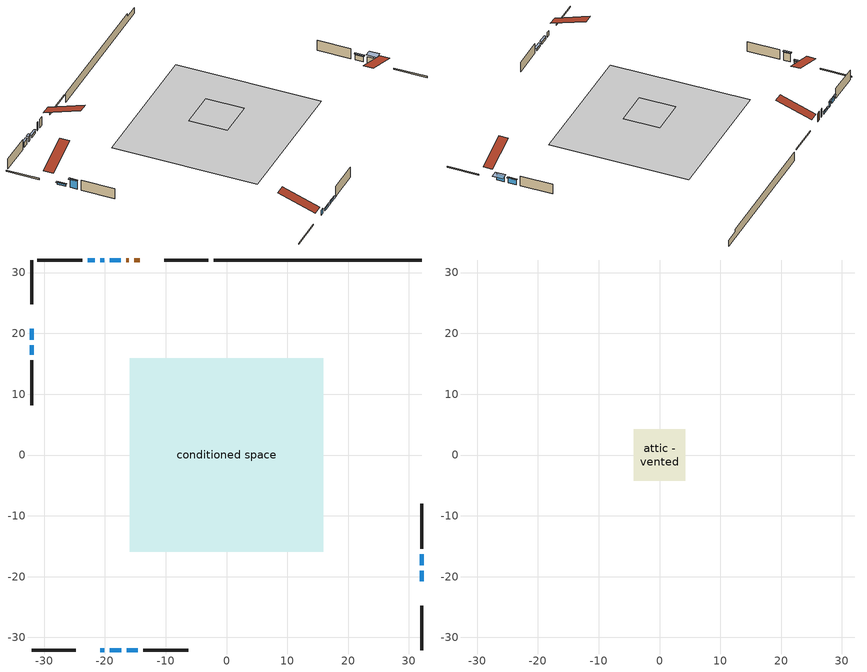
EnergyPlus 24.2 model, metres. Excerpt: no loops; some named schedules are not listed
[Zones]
conditioned space
 floor outside (Floor1 construction): -0.86,-0.86 -0.86,0.86 0.86,0.86 0.86,-0.86 z0.61
 floor adiabatic (AdiabaticFloorConstruction): -15.93,-15.93 -15.93,15.93 15.93,15.93 15.93,-15.93 z0.61
 floor foundation (Slab1 construction): -5.66,-2.87 -5.66,2.87 5.66,2.87 5.66,-2.87 z-1.52
 wall outside (RimJoist1 construction): -3.01,32.06 -10.26,32.06 / -32.06,-32.06 -24.81,-32.06 / -32.06,32.06 -32.06,24.81 / 32.06,-32.06 32.06,-24.81 z0.61:0.91
 wall outside (AdiabaticWallConstruction 1): -14.27,32.06 -15.18,32.06 / -16.11,32.06 -16.45,32.06 z0.61:2.64
 wall outside (AdiabaticWallConstruction): -20.8,-32.06 -20.1,-32.06 / 32.06,-18.09 32.06,-16.31 / -20.14,32.06 -20.75,32.06 z0.61:1.83; -32.06,20.8 -32.06,18.97 / -19.17,-32.06 -17.34,-32.06 / -17.38,32.06 -19.21,32.06 / -16.41,-32.06 -14.58,-32.06 z0.61:1.07; -32.06,18.04 -32.06,16.51 z0.61:2.64; 32.06,-20.8 32.06,-19.02 z0.61:2.13; -21.68,32.06 -22.82,32.06 z0.61:1.84
 wall outside (Wall1 construction): -23.75,32.06 -31.13,32.06 / -13.65,-32.06 -6.27,-32.06 / -32.06,15.58 -32.06,8.2 / 32.06,-15.38 32.06,-8 z0.61:3.05
 wall foundation (FoundationWall1 construction): -2.08,32.06,-1.52 -2.08,32.06,0.61 28.65,32.06,0.61 28.65,32.06,-0.12 32.06,32.06,-0.12 32.06,32.06,-1.52
 window (WindowConstruction 6): -20.8,-32.06 -20.1,-32.06 z0.61:1.83
 window (WindowConstruction 7): -32.06,20.8 -32.06,18.97 z0.61:1.07
 window (WindowConstruction 8): -19.17,-32.06 -17.34,-32.06 z0.61:1.07
 window (WindowConstruction 9): -17.38,32.06 -19.21,32.06 z0.61:1.07
 window (WindowConstruction): -32.06,18.04 -32.06,16.51 z0.61:2.64
 window (WindowConstruction 1): 32.06,-20.8 32.06,-19.02 z0.61:2.13
 window (WindowConstruction 2): 32.06,-18.09 32.06,-16.31 z0.61:1.83
 window (WindowConstruction 3): -16.41,-32.06 -14.58,-32.06 z0.61:1.07
 window (WindowConstruction 4): -20.14,32.06 -20.75,32.06 z0.61:1.83
 window (WindowConstruction 5): -21.68,32.06 -22.82,32.06 z0.61:1.84
 door (Door): -14.27,32.06 -15.18,32.06 z0.61:2.64
 door (Door 1): -16.11,32.06 -16.45,32.06 z0.61:2.64
 ceiling adiabatic (AdiabaticFloorConstruction): 15.93,-15.93 15.93,15.93 -15.93,15.93 -15.93,-15.93 z0.61
attic - vented
 floor to conditioned space (Floor2 construction Reversed): -4.19,-4.19 -4.19,4.19 4.19,4.19 4.19,-4.19 z3.05
 roof outside (Roof1 construction): -13.34,32.06,3.05 -13.34,23.89,5.77 -11.19,23.89,5.77 -11.19,32.06,3.05; -21.72,-32.06,3.05 -21.72,-23.89,5.77 -23.88,-23.89,5.77 -23.88,-32.06,3.05; -32.06,21.72,3.05 -23.89,21.72,5.77 -23.89,23.88,5.77 -32.06,23.88,3.05; 32.06,-21.72,3.05 23.89,-21.72,5.77 23.89,-23.88,5.77 32.06,-23.88,3.05
shading: -32.06,18.77 -32.06,21 -32.47,21 -32.47,18.77 z1.27; -17.14,-32.06 -19.37,-32.06 -19.37,-32.47 -17.14,-32.47 z1.27; -19.41,32.06 -17.18,32.06 -17.18,32.47 -19.41,32.47 z1.27; -32.06,16.31 -32.06,18.24 -32.47,18.24 -32.47,16.31 z2.84; 32.06,-18.72 32.06,-21.09 33.58,-21.09 33.58,-18.72 z2.43; 32.06,-16.11 32.06,-18.29 32.47,-18.29 32.47,-16.11 z2.03; -14.38,-32.06 -16.61,-32.06 -16.61,-32.47 -14.38,-32.47 z1.27; -20.95,32.06 -19.94,32.06 -19.94,32.47 -20.95,32.47 z2.03; -23.02,32.06 -21.48,32.06 -21.48,32.47 -23.02,32.47 z2.04
[Building]
Building 1: Terrain=Suburbs
[Site:Location]
London AP_ON: Latitude {deg}=43.03; Longitude {deg}=-81.15; Time Zone {hr}=-5; Elevation {m}=278; Keep Site Location Information=Yes
[Site:GroundTemperature:Shallow]
3.98693, 1.93205, 1.76749, 2.74264, 6.6573, 10.5537, 13.9317, 16.0716, 16.2534, 14.513, 11.2211, 7.44421
[Site:WaterMainsTemperature]
Calculation Method=Schedule; Temperature Schedule=mains temperature schedule
[Material] Roughness=Rough; Thermal Absorptance=0.9
Name | Thickness {m} | Conductivity {W/m-K} | Density {kg/m3} | Specific Heat {J/kg-K} | Solar Absorptance | Visible Absorptance
asphalt or fiberglass shingles | 0.00635 | 0.162714 | 1121.4 | 1465.45 | 0.4 | 0.4
ceiling loosefill ins | 0.0846667 | 0.0480833 | 16.02 | 1046.75 | 0.7 | 0.7
ceiling stud and cavity | 0.1397 | 0.0882505 | 65.682 | 1177.47 | 0.7 | 0.7
concrete 4.0 in. | 0.1016 | 1.803125 | 2242.8 | 837.4 | 0.7 | 0.7
concrete 8.0 in. | 0.2032 | 1.803125 | 2242.8 | 837.4 | 0.7 | 0.7
door material | 0.04445 | 0.053851 | 512.64 | 1214.23 | 0.7 | 0.7
door material 1 | 0.04445 | 0.327969 | 512.64 | 1214.23 | 0.7 | 0.7
exterior vertical ins | 0.0454343 | 0.029427 | 32.04 | 1214.23 | 0.7 | 0.7
floor covering | 0.0127 | 0.0433444 | 54.468 | 1339.84 | 0.6 | 0.6
floor rigid ins; rim joist rigid ins | 0.051816 | 0.029427 | 32.04 | 1214.23 | 0.7 | 0.7
floor rigid ins 1; wall rigid ins | 0.512978 | 0.029427 | 32.04 | 1214.23 | 0.7 | 0.7
floor stud and cavity | 0.1397 | 0.0831458 | 92.3553 | 1139.71 | 0.7 | 0.7
floor stud and cavity 1 | 0.1397 | 1.75129 | 37.0049 | 1207.88 | 0.7 | 0.7
furniture material conditioned space 1 | 0.1524 | 0.115458 | 640.8 | 1214.23 | 0.6 | 0.6
gypsum board | 0.0127 | 0.160291 | 801 | 837.4 | 0.6 | 0.6
gypsum board 1 | 0.0127 | 0.160291 | 801 | 837.4 | 0.7 | 0.7
osb sheathing 0.5 in. | 0.0127 | 0.115458 | 512.64 | 1214.23 | 0.7 | 0.7
osb sheathing 0.75 in. | 0.01905 | 0.115458 | 512.64 | 1214.23 | 0.7 | 0.7
osb sheathing 2.0 in. | 0.0508 | 0.115458 | 512.64 | 1214.23 | 0.7 | 0.7
rim joist stud and cavity | 0.0508 | 0.0414166 | 125.044 | 1163.47 | 0.6 | 0.6
wall stud and cavity | 0.1397 | 0.0938917 | 139.0536 | 1170.24 | 0.7 | 0.7
wall stud and cavity 1 | 0.0889 | 0.380278 | 52.3479 | 1209.89 | 0.7 | 0.7
wall stud and cavity 2 | 0.0889 | 0.391764 | 83.0341 | 1211.67 | 0.7 | 0.7
wood siding | 0.0254 | 0.102417 | 544.68 | 1172.36 | 0.4 | 0.4
wood siding 1; wood siding 2; wood siding 3 | 0.0254 | 0.102417 | 544.68 | 1172.36 | 0.7 | 0.7
[WindowMaterial:SimpleGlazingSystem]
Name | U-Factor {W/m2-K} | Solar Heat Gain Coefficient
WindowMaterial | 4.32891 | 0.68
WindowMaterial 1 | 2.907136 | 0.64
WindowMaterial 2 | 2.918492 | 0.63
WindowMaterial 3 | 3.02467 | 0.46
WindowMaterial 4 | 3.063281 | 0.53
WindowMaterial 5 | 2.92303 | 0.66
WindowMaterial 6 | 2.97073 | 0.62
WindowMaterial 7 | 4.672994 | 0.52
[Construction]
AdiabaticFloorConstruction: floor stud and cavity 1, floor rigid ins 1, osb sheathing 0.75 in., floor covering
AdiabaticWallConstruction: wood siding 2, wall rigid ins, wall stud and cavity 1, gypsum board
AdiabaticWallConstruction 1: wood siding 3, wall rigid ins, wall stud and cavity 1, gypsum board
Door: door material
Door 1: door material 1
Floor1 construction: floor stud and cavity, floor rigid ins, osb sheathing 0.75 in., floor covering
Floor2 construction Reversed: gypsum board, ceiling stud and cavity, ceiling loosefill ins
FoundationWall1 construction: concrete 8.0 in., gypsum board 1
furniture construction conditioned space 1: furniture material conditioned space 1
PartitionWallConstruction: gypsum board, wall stud and cavity 2, gypsum board
RimJoist1 construction: wood siding 1, rim joist rigid ins, osb sheathing 2.0 in., rim joist stud and cavity
Roof1 construction: asphalt or fiberglass shingles
Slab1 construction: concrete 4.0 in.
Wall1 construction: wood siding, osb sheathing 0.5 in., wall stud and cavity, gypsum board
WindowConstruction: WindowMaterial
WindowConstruction 1: WindowMaterial 1
WindowConstruction 2: WindowMaterial 2
WindowConstruction 3: WindowMaterial 3
WindowConstruction 4: WindowMaterial 4
WindowConstruction 5: WindowMaterial 5
WindowConstruction 6: WindowMaterial 6
WindowConstruction 7; WindowConstruction 8; WindowConstruction 9: WindowMaterial 7
[Zone] Multiplier=1; Part of Total Floor Area=Yes
Name | Volume {m3}
attic - vented | 31.0856
conditioned space | 330.1
[Space]
Name | Zone | Volume {m3}
attic - vented 1 | attic - vented | 31.0856
conditioned space 1 | conditioned space | 330.1
[ZoneInfiltration:EffectiveLeakageArea]
infil attic - vented 1: Zone or Space=attic - vented 1; Schedule=Always On Discrete; Effective Air Leakage Area {cm2}=3068.95; Stack Coefficient=0.000189336; Wind Coefficient=9.29687e-06
[ZoneMixing]
whole house fan mix: Zone or Space=attic - vented; Schedule=Always On Continuous; Design Flow Rate Calculation Method=Flow/Zone; Design Flow Rate {m3/s}=0; Source Zone or Space=conditioned space
[SurfaceProperty:ExposedFoundationPerimeter]
Slab1: Exposed Perimeter Calculation Method=TotalExposedPerimeter; Total Exposed Perimeter {m}=34.139
[InternalMass] Zone or ZoneList=conditioned space; Space or SpaceList=conditioned space 1
Name | Construction | Surface Area {m2}
furniture mass conditioned space 1 | furniture construction conditioned space 1 | 433.16
partition wall mass | PartitionWallConstruction | 1082.9
[Lights]
interior lighting: Zone or ZoneList or Space or SpaceList=conditioned space 1; Schedule=interior lighting schedule; Design Level Calculation Method=LightingLevel; Lighting Level {W}=343.2; Return Air Fraction=0; Fraction Radiant=0.6; Fraction Visible=0.2; Fraction Replaceable=1
[People]
occupants: Zone or ZoneList or Space or SpaceList=conditioned space 1; Number of People Schedule=occupants schedule; Number of People Calculation Method=People; Number of People=3; Fraction Radiant=0.314171; Sensible Heat Fraction=0.56303; Activity Level Schedule=occupants activity schedule; Carbon Dioxide Generation Rate {m3/s-W}=0; Enable ASHRAE 55 Comfort Warnings=No; Mean Radiant Temperature Calculation Type=EnclosureAveraged
[ElectricEquipment] Zone or ZoneList or Space or SpaceList=conditioned space 1; Design Level Calculation Method=EquipmentLevel
Name | Schedule | Design Level {W} | Fraction Latent | Fraction Radiant | Fraction Lost
clothes dryer | clothes dryer schedule | 140.772 | 0.015 | 0.081 | 0.85
clothes washer | clothes washer schedule | 32.1985 | 0.03 | 0.162 | 0.7
cooking range | cooking range schedule | 215.147 | 0.08 | 0.432 | 0.2
dishwasher | dishwasher schedule | 66.8632 | 0.3 | 0.18 | 0.4
fridge | fridge schedule | 72.9452 | 0 | 0.6 | 0
mech vent house fan | mech vent house fan schedule | 0 | 0 | 0 | 1
mech vent house fan cfis | mech vent house fan cfis schedule | 0 | 0 | 0 | 0
misc plug loads | misc plug loads schedule | 494.7 | 0.045 | 0.513 | 0.1
whole house fan | Always On Discrete | 0 | 0 | 0 | 1
[OtherEquipment] Zone or ZoneList or Space or SpaceList=conditioned space 1; Design Level Calculation Method=EquipmentLevel
Name | Fuel Type | Schedule | Design Level {W} | Fraction Latent | Fraction Radiant | Fraction Lost
clothes dryer 1 | Electricity | clothes dryer schedule | 0 | 0.015 | 0.081 | 0.85
cooking range 1 | Electricity | cooking range schedule | 0 | 0.08 | 0.432 | 0.2
general water use latent | None | general water use schedule | 62.594 | 1 | 0 | 0
general water use sensible | None | general water use schedule | -61.6891 | 0 | 0.6 | 0
mech vent house fan latent load | None | Always On Discrete | 0 | 1 | 0 | 0
mech vent house fan sensible load | None | Always On Discrete | 0 | 0 | 0 | 0
water heater energy adjustment1 | NaturalGas | Always On Discrete | 0.01 | 0 | 0 | 1
[ZoneInfiltration:DesignFlowRate] Zone or ZoneList or Space or SpaceList=conditioned space 1; Schedule=Always On Discrete; Design Flow Rate Calculation Method=Flow/Zone; Design Flow Rate {m3/s}=0
infil flow; natural vent flow; whole house fan flow
[AvailabilityManager:Scheduled]
central ac and furnace airloop Availability Manager: Schedule=Always On Discrete
[Foundation:Kiva]
Foundation Kiva 1: Initial Indoor Air Temperature {C}=18; Wall Height Above Grade {m}=0.609996; Wall Depth Below Slab {m}=0.2032; Custom Block Material Name 1=exterior vertical ins; Custom Block Depth 1 {m}=2.13; Custom Block X Position 1 {m}=0.2159; Custom Block Z Position 1 {m}=0
[Foundation:Kiva:Settings]
Soil Conductivity {W/m-K}=0.849921; Soil Density {kg/m3}=1842.3; Soil Specific Heat {J/kg-K}=418.7; Ground Solar Absorptivity=0.9; Ground Thermal Absorptivity=0.9; Ground Surface Roughness {m}=0.03; Far-Field Width {m}=40; Deep-Ground Boundary Condition=ZeroFlux; Deep-Ground Depth {m}=40; Minimum Cell Dimension {m}=0.2; Maximum Cell Growth Coefficient=3; Simulation Timestep=Timestep
[Exterior:Lights]
exterior lighting: Schedule=exterior lighting schedule; Design Level {W}=75.6
[EnergyManagementSystem:GlobalVariable]
central_ac_and_furnace_airloop_Fan_RTF
infil_program_Qfan
infil_program_Qinf
natural_vent_program_Qnv
natural_vent_program_Qwhf
[EnergyManagementSystem:Sensor]
Name | Output:Variable or Output:Meter Index Key | Output:Variable or Output:Meter
airflow_gain | infil flow | Infiltration Sensible Heat Gain Energy
airflow_gain_1 | natural vent flow | Infiltration Sensible Heat Gain Energy
airflow_gain_2 | whole house fan flow | Infiltration Sensible Heat Gain Energy
airflow_loss | infil flow | Infiltration Sensible Heat Loss Energy
airflow_loss_1 | natural vent flow | Infiltration Sensible Heat Loss Energy
airflow_loss_2 | whole house fan flow | Infiltration Sensible Heat Loss Energy
clg_load_cond |  | Cooling:EnergyTransfer:Zone:CONDITIONED SPACE
clg_sp_s; clg_sp_s_1 | cooling setpoint | Schedule Value
clothes_dryer_exhaust_0_sch_s | clothes dryer exhaust 0 schedule | Schedule Value
cool_season | cooling season schedule | Schedule Value
htg_load_cond |  | Heating:EnergyTransfer:Zone:CONDITIONED SPACE
htg_sp_s; htg_sp_s_1 | heating setpoint | Schedule Value
ig_ee_conv | clothes dryer | Electric Equipment Convective Heating Energy
ig_ee_conv_2 | cooking range | Electric Equipment Convective Heating Energy
ig_ee_conv_4 | fridge | Electric Equipment Convective Heating Energy
ig_ee_conv_5 | misc plug loads | Electric Equipment Convective Heating Energy
ig_ee_conv_6 | whole house fan | Electric Equipment Convective Heating Energy
ig_ee_rad | clothes dryer | Electric Equipment Radiant Heating Energy
ig_ee_rad_2 | cooking range | Electric Equipment Radiant Heating Energy
ig_ee_rad_4 | fridge | Electric Equipment Radiant Heating Energy
ig_ee_rad_5 | misc plug loads | Electric Equipment Radiant Heating Energy
ig_ee_rad_6 | whole house fan | Electric Equipment Radiant Heating Energy
ig_lgt_conv | interior lighting | Lights Convective Heating Energy
ig_lgt_rad | interior lighting | Lights Radiant Heating Energy
ig_lgt_vis | interior lighting | Lights Visible Radiation Heating Energy
ig_oe_conv | clothes dryer 1 | Other Equipment Convective Heating Energy
ig_oe_conv_1 | cooking range 1 | Other Equipment Convective Heating Energy
ig_oe_conv_2 | general water use latent | Other Equipment Convective Heating Energy
ig_oe_conv_3 | general water use sensible | Other Equipment Convective Heating Energy
ig_oe_conv_4 | water heater energy adjustment1 | Other Equipment Convective Heating Energy
ig_oe_rad | clothes dryer 1 | Other Equipment Radiant Heating Energy
ig_oe_rad_1 | cooking range 1 | Other Equipment Radiant Heating Energy
ig_oe_rad_2 | general water use latent | Other Equipment Radiant Heating Energy
ig_oe_rad_3 | general water use sensible | Other Equipment Radiant Heating Energy
ig_oe_rad_4 | water heater energy adjustment1 | Other Equipment Radiant Heating Energy
ig_ppl_conv | occupants | People Convective Heating Energy
ig_ppl_rad | occupants | People Radiant Heating Energy
im_conv | furniture mass conditioned space 1 | Surface Inside Face Convection Heat Gain Energy
im_conv_1 | partition wall mass | Surface Inside Face Convection Heat Gain Energy
im_ig | furniture mass conditioned space 1 | Surface Inside Face Internal Gains Radiation Heat Gain Energy
im_ig_1 | partition wall mass | Surface Inside Face Internal Gains Radiation Heat Gain Energy
im_lgt | furniture mass conditioned space 1 | Surface Inside Face Lights Radiation Heat Gain Energy
im_lgt_1 | partition wall mass | Surface Inside Face Lights Radiation Heat Gain Energy
im_sol | furniture mass conditioned space 1 | Surface Inside Face Solar Radiation Heat Gain Energy
im_sol_1 | partition wall mass | Surface Inside Face Solar Radiation Heat Gain Energy
im_surf | furniture mass conditioned space 1 | Surface Inside Face Net Surface Thermal Radiation Heat Gain Energy
im_surf_1 | partition wall mass | Surface Inside Face Net Surface Thermal Radiation Heat Gain Energy
mv_conv | mech vent house fan | Electric Equipment Convective Heating Energy
mv_conv_1 | mech vent house fan cfis | Electric Equipment Convective Heating Energy
mv_conv_2 | mech vent house fan latent load | Other Equipment Convective Heating Energy
mv_conv_3 | mech vent house fan sensible load | Other Equipment Convective Heating Energy
mv_rad | mech vent house fan | Electric Equipment Radiant Heating Energy
mv_rad_1 | mech vent house fan cfis | Electric Equipment Radiant Heating Energy
mv_rad_2 | mech vent house fan latent load | Other Equipment Radiant Heating Energy
mv_rad_3 | mech vent house fan sensible load | Other Equipment Radiant Heating Energy
natural_vent_s | natural vent schedule | Schedule Value
out_pb_s |  | Site Outdoor Air Barometric Pressure
out_wt_s |  | Site Outdoor Air Humidity Ratio
site_vw_s |  | Site Wind Speed
ss_back_out | Window1 | Surface Window Shortwave from Zone Back Out Window Heat Transfer Rate
ss_back_out_1 | Window10 | Surface Window Shortwave from Zone Back Out Window Heat Transfer Rate
ss_back_out_2 | Window12 | Surface Window Shortwave from Zone Back Out Window Heat Transfer Rate
ss_back_out_3 | Window14 | Surface Window Shortwave from Zone Back Out Window Heat Transfer Rate
ss_back_out_4 | Window2 | Surface Window Shortwave from Zone Back Out Window Heat Transfer Rate
ss_back_out_5 | Window3 | Surface Window Shortwave from Zone Back Out Window Heat Transfer Rate
ss_back_out_6 | Window4 | Surface Window Shortwave from Zone Back Out Window Heat Transfer Rate
ss_back_out_7 | Window5 | Surface Window Shortwave from Zone Back Out Window Heat Transfer Rate
ss_back_out_8 | Window7 | Surface Window Shortwave from Zone Back Out Window Heat Transfer Rate
ss_back_out_9 | Window9 | Surface Window Shortwave from Zone Back Out Window Heat Transfer Rate
ss_conv | Door1 | Surface Inside Face Convection Heat Gain Energy
ss_conv_1 | Door2 | Surface Inside Face Convection Heat Gain Energy
ss_conv_10 | Window7 | Surface Inside Face Convection Heat Gain Energy
ss_conv_11 | Window9 | Surface Inside Face Convection Heat Gain Energy
ss_conv_2 | Window1 | Surface Inside Face Convection Heat Gain Energy
ss_conv_3 | Window10 | Surface Inside Face Convection Heat Gain Energy
ss_conv_4 | Window12 | Surface Inside Face Convection Heat Gain Energy
ss_conv_5 | Window14 | Surface Inside Face Convection Heat Gain Energy
ss_conv_6 | Window2 | Surface Inside Face Convection Heat Gain Energy
ss_conv_7 | Window3 | Surface Inside Face Convection Heat Gain Energy
ss_conv_8 | Window4 | Surface Inside Face Convection Heat Gain Energy
ss_conv_9 | Window5 | Surface Inside Face Convection Heat Gain Energy
ss_ig | Door1 | Surface Inside Face Internal Gains Radiation Heat Gain Energy
ss_ig_1 | Door2 | Surface Inside Face Internal Gains Radiation Heat Gain Energy
ss_ig_10 | Window7 | Surface Inside Face Internal Gains Radiation Heat Gain Energy
ss_ig_11 | Window9 | Surface Inside Face Internal Gains Radiation Heat Gain Energy
ss_ig_2 | Window1 | Surface Inside Face Internal Gains Radiation Heat Gain Energy
ss_ig_3 | Window10 | Surface Inside Face Internal Gains Radiation Heat Gain Energy
ss_ig_4 | Window12 | Surface Inside Face Internal Gains Radiation Heat Gain Energy
ss_ig_5 | Window14 | Surface Inside Face Internal Gains Radiation Heat Gain Energy
ss_ig_6 | Window2 | Surface Inside Face Internal Gains Radiation Heat Gain Energy
ss_ig_7 | Window3 | Surface Inside Face Internal Gains Radiation Heat Gain Energy
ss_ig_8 | Window4 | Surface Inside Face Internal Gains Radiation Heat Gain Energy
ss_ig_9 | Window5 | Surface Inside Face Internal Gains Radiation Heat Gain Energy
ss_lgt | Door1 | Surface Inside Face Lights Radiation Heat Gain Energy
ss_lgt_1 | Door2 | Surface Inside Face Lights Radiation Heat Gain Energy
ss_sol | Door1 | Surface Inside Face Solar Radiation Heat Gain Energy
ss_sol_1 | Door2 | Surface Inside Face Solar Radiation Heat Gain Energy
ss_surf | Door1 | Surface Inside Face Net Surface Thermal Radiation Heat Gain Energy
ss_surf_1 | Door2 | Surface Inside Face Net Surface Thermal Radiation Heat Gain Energy
ss_surf_10 | Window7 | Surface Inside Face Net Surface Thermal Radiation Heat Gain Energy
ss_surf_11 | Window9 | Surface Inside Face Net Surface Thermal Radiation Heat Gain Energy
ss_surf_2 | Window1 | Surface Inside Face Net Surface Thermal Radiation Heat Gain Energy
ss_surf_3 | Window10 | Surface Inside Face Net Surface Thermal Radiation Heat Gain Energy
ss_surf_4 | Window12 | Surface Inside Face Net Surface Thermal Radiation Heat Gain Energy
ss_surf_5 | Window14 | Surface Inside Face Net Surface Thermal Radiation Heat Gain Energy
ss_surf_6 | Window2 | Surface Inside Face Net Surface Thermal Radiation Heat Gain Energy
ss_surf_7 | Window3 | Surface Inside Face Net Surface Thermal Radiation Heat Gain Energy
ss_surf_8 | Window4 | Surface Inside Face Net Surface Thermal Radiation Heat Gain Energy
ss_surf_9 | Window5 | Surface Inside Face Net Surface Thermal Radiation Heat Gain Energy
ss_trans_in | Window1 | Surface Window Transmitted Solar Radiation Rate
ss_trans_in_1 | Window10 | Surface Window Transmitted Solar Radiation Rate
ss_trans_in_2 | Window12 | Surface Window Transmitted Solar Radiation Rate
ss_trans_in_3 | Window14 | Surface Window Transmitted Solar Radiation Rate
ss_trans_in_4 | Window2 | Surface Window Transmitted Solar Radiation Rate
ss_trans_in_5 | Window3 | Surface Window Transmitted Solar Radiation Rate
ss_trans_in_6 | Window4 | Surface Window Transmitted Solar Radiation Rate
ss_trans_in_7 | Window5 | Surface Window Transmitted Solar Radiation Rate
ss_trans_in_8 | Window7 | Surface Window Transmitted Solar Radiation Rate
ss_trans_in_9 | Window9 | Surface Window Transmitted Solar Radiation Rate
ss_trans_out | Window1 | Surface Inside Face Initial Transmitted Diffuse Transmitted Out Window Solar Radiation Rate
ss_trans_out_1 | Window10 | Surface Inside Face Initial Transmitted Diffuse Transmitted Out Window Solar Radiation Rate
ss_trans_out_2 | Window12 | Surface Inside Face Initial Transmitted Diffuse Transmitted Out Window Solar Radiation Rate
ss_trans_out_3 | Window14 | Surface Inside Face Initial Transmitted Diffuse Transmitted Out Window Solar Radiation Rate
ss_trans_out_4 | Window2 | Surface Inside Face Initial Transmitted Diffuse Transmitted Out Window Solar Radiation Rate
ss_trans_out_5 | Window3 | Surface Inside Face Initial Transmitted Diffuse Transmitted Out Window Solar Radiation Rate
ss_trans_out_6 | Window4 | Surface Inside Face Initial Transmitted Diffuse Transmitted Out Window Solar Radiation Rate
ss_trans_out_7 | Window5 | Surface Inside Face Initial Transmitted Diffuse Transmitted Out Window Solar Radiation Rate
ss_trans_out_8 | Window7 | Surface Inside Face Initial Transmitted Diffuse Transmitted Out Window Solar Radiation Rate
ss_trans_out_9 | Window9 | Surface Inside Face Initial Transmitted Diffuse Transmitted Out Window Solar Radiation Rate
s_conv | Floor1 | Surface Inside Face Convection Heat Gain Energy
s_conv_1 | Floor2 | Surface Inside Face Convection Heat Gain Energy
s_conv_10 | Wall1:0 | Surface Inside Face Convection Heat Gain Energy
s_conv_11 | Wall1:180 | Surface Inside Face Convection Heat Gain Energy
s_conv_12 | Wall1:270 | Surface Inside Face Convection Heat Gain Energy
s_conv_13 | Wall1:90 | Surface Inside Face Convection Heat Gain Energy
s_conv_2 | FoundationWall1 | Surface Inside Face Convection Heat Gain Energy
s_conv_3 | inferred conditioned ceiling | Surface Inside Face Convection Heat Gain Energy
s_conv_4 | inferred conditioned floor | Surface Inside Face Convection Heat Gain Energy
s_conv_5 | RimJoist1:0 | Surface Inside Face Convection Heat Gain Energy
s_conv_6 | RimJoist1:180 | Surface Inside Face Convection Heat Gain Energy
s_conv_7 | RimJoist1:270 | Surface Inside Face Convection Heat Gain Energy
s_conv_8 | RimJoist1:90 | Surface Inside Face Convection Heat Gain Energy
s_conv_9 | Slab1 | Surface Inside Face Convection Heat Gain Energy
s_ig | Floor1 | Surface Inside Face Internal Gains Radiation Heat Gain Energy
s_ig_1 | Floor2 | Surface Inside Face Internal Gains Radiation Heat Gain Energy
s_ig_10 | Wall1:0 | Surface Inside Face Internal Gains Radiation Heat Gain Energy
s_ig_11 | Wall1:180 | Surface Inside Face Internal Gains Radiation Heat Gain Energy
s_ig_12 | Wall1:270 | Surface Inside Face Internal Gains Radiation Heat Gain Energy
s_ig_13 | Wall1:90 | Surface Inside Face Internal Gains Radiation Heat Gain Energy
s_ig_2 | FoundationWall1 | Surface Inside Face Internal Gains Radiation Heat Gain Energy
s_ig_3 | inferred conditioned ceiling | Surface Inside Face Internal Gains Radiation Heat Gain Energy
s_ig_4 | inferred conditioned floor | Surface Inside Face Internal Gains Radiation Heat Gain Energy
s_ig_5 | RimJoist1:0 | Surface Inside Face Internal Gains Radiation Heat Gain Energy
s_ig_6 | RimJoist1:180 | Surface Inside Face Internal Gains Radiation Heat Gain Energy
s_ig_7 | RimJoist1:270 | Surface Inside Face Internal Gains Radiation Heat Gain Energy
s_ig_8 | RimJoist1:90 | Surface Inside Face Internal Gains Radiation Heat Gain Energy
s_ig_9 | Slab1 | Surface Inside Face Internal Gains Radiation Heat Gain Energy
s_lgt | Floor1 | Surface Inside Face Lights Radiation Heat Gain Energy
s_lgt_1 | Floor2 | Surface Inside Face Lights Radiation Heat Gain Energy
s_lgt_10 | Wall1:0 | Surface Inside Face Lights Radiation Heat Gain Energy
